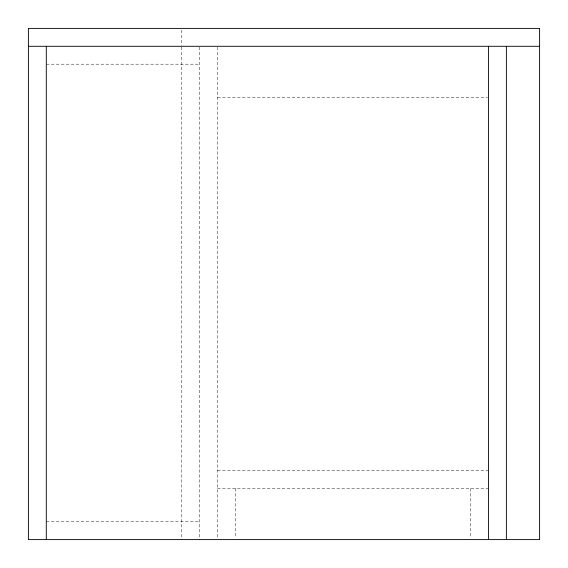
<?xml version="1.0" encoding="UTF-8"?>
<svg xmlns="http://www.w3.org/2000/svg" width="568" height="568" viewBox="0 0 568 568"><rect width="100%" height="100%" fill="white"/><g stroke="black" fill="none" stroke-linecap="round" stroke-linejoin="round"><path stroke-width="0.43" stroke-dasharray="2.84 2.13" d="M46.292 64.184L199.652 64.184M217.544 97.412L487.592 97.412M217.544 470.588L488.48 470.588M217.544 488.48L488.48 488.48M46.292 521.708L199.652 521.708M470.588 488.48L470.588 537.839M235.436 488.48L235.436 537.839M217.544 47.172L217.544 537.839M199.652 47.144L199.652 539.6M181.76 30.104L181.76 45.44M181.76 47.144L181.76 539.6"/><path stroke-width="0.85" d="M28.4 46.292L539.6 46.292M506.372 46.292L506.372 539.6M488.48 46.292L488.48 539.6M46.292 46.292L46.292 539.6M539.6 28.4L28.4 28.4L28.4 539.6L539.6 539.6L539.6 28.4"/></g></svg>
